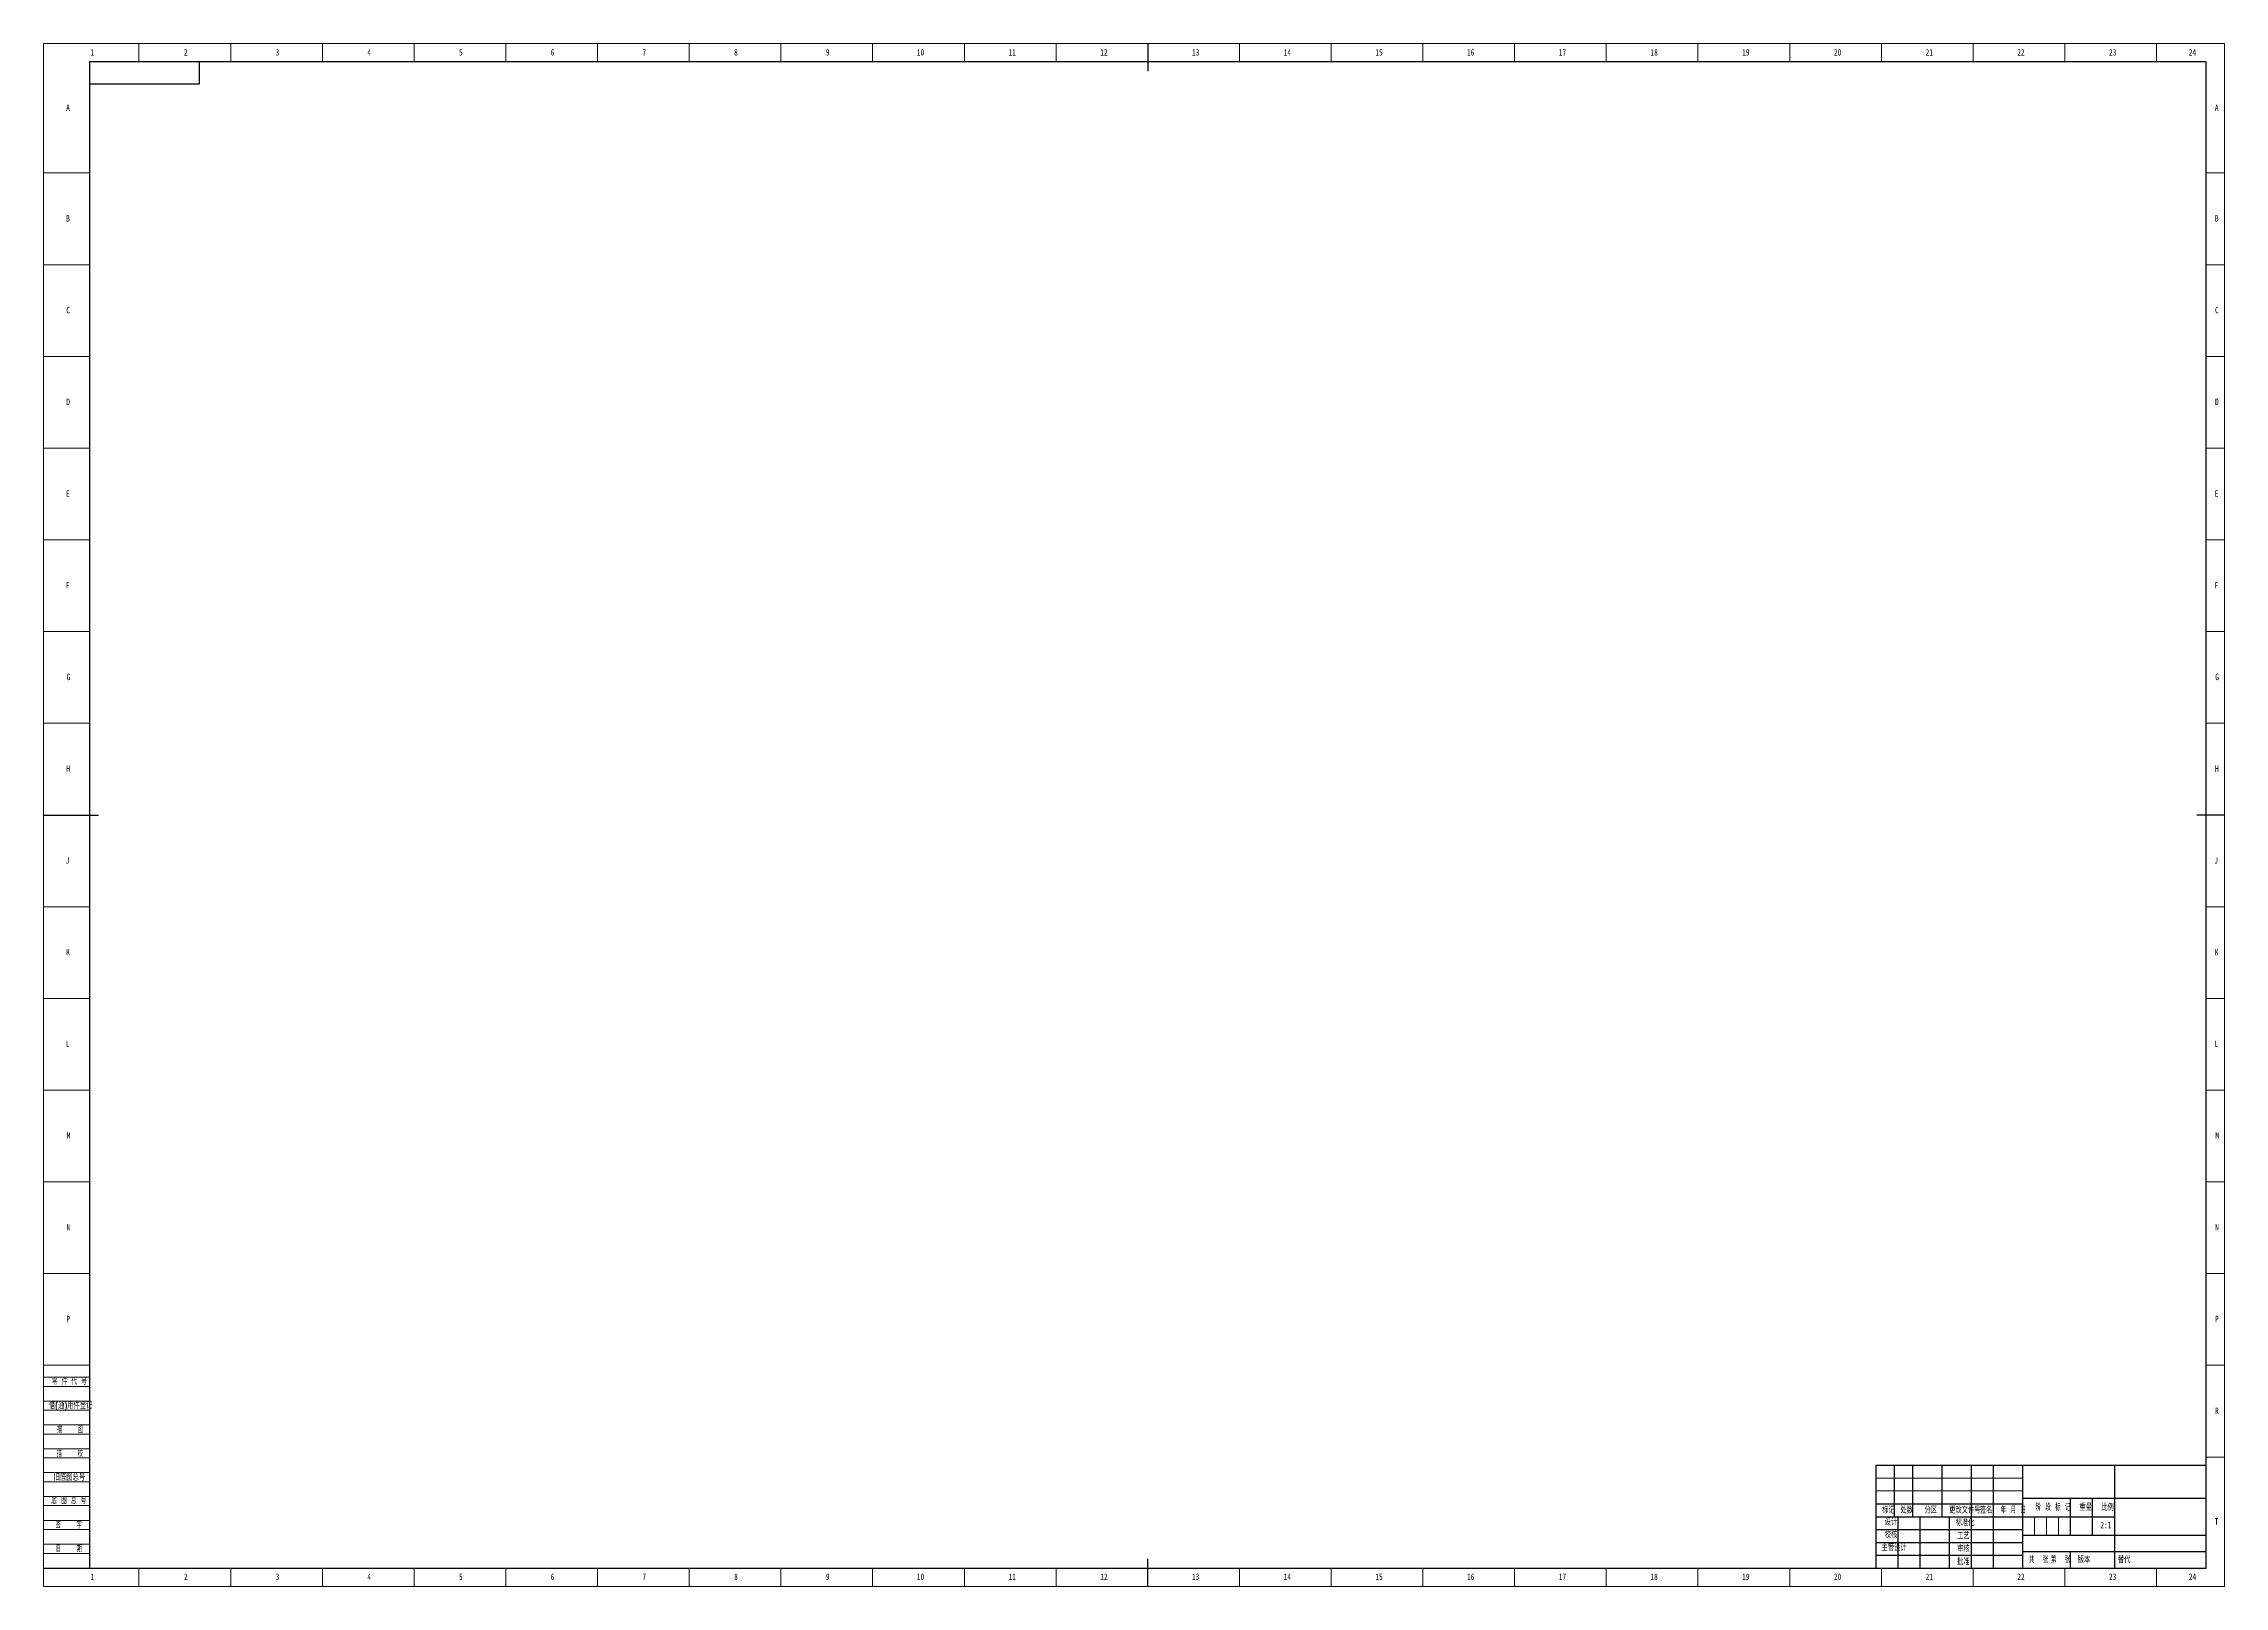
# Model space of a CAD drawing. Header units: millimetres. Extents: x 0 to 1189, y 0 to 841.
import ezdxf

# ---------------------------------------------------------------- set-up
doc = ezdxf.new("R2010")
doc.units = ezdxf.units.MM
doc.layers.add('粗实线层', color=7, linetype='Continuous', lineweight=25)
doc.styles.add('SLDTEXTSTYLE0', font='TXT', dxfattribs={"width": 0.7, "bigfont": 'bigfont'})
doc.styles.add('SLDTEXTSTYLE1', font='TXT', dxfattribs={"width": 0.6, "bigfont": 'bigfont'})
doc.styles.add('SLDTEXTSTYLE2', font='TXT', dxfattribs={"width": 0.614286, "bigfont": 'bigfont'})
doc.styles.add('SLDTEXTSTYLE3', font='TXT', dxfattribs={"width": 0.62, "bigfont": 'bigfont'})
doc.styles.add('SLDTEXTSTYLE4', font='TXT', dxfattribs={"width": 0.566667, "bigfont": 'bigfont'})
doc.styles.add('SLDTEXTSTYLE5', font='TXT', dxfattribs={"width": 0.7})

msp = doc.modelspace()

# ---------------------------------------------------------------- linework, layer by layer
at = {"color": 7, "linetype": 'Continuous', "lineweight": 18}
for p, q in [((1189, 841), (0, 841)), ((0, 841), (0, 0)), ((52, 841), (52, 831.1)), ((102, 841), (102, 831.1)), ((152, 841), (152, 831.1)), ((202, 841), (202, 831.1)), ((252, 841), (252, 831.1)), ((302, 841), (302, 831.1)), ((352, 841), (352, 831.1)), ((402, 841), (402, 831.1)), ((452, 841), (452, 831.1)), ((502, 841), (502, 831.1)), ((552, 841), (552, 831.1)), ((652, 841), (652, 831.1)), ((702, 841), (702, 831.1)), ((752, 841), (752, 831.1)), ((802, 841), (802, 831.1)), ((852, 841), (852, 831.1)), ((902, 841), (902, 831.1)), ((952, 841), (952, 831.1)), ((1002, 841), (1002, 831.1)), ((1052, 841), (1052, 831.1)), ((1102, 841), (1102, 831.1)), ((1152, 841), (1152, 831.1)), ((1189, 0), (1189, 841)), ((0, 770.5), (25, 770.5)), ((1189, 770.5), (1179, 770.5)), ((0, 720.5), (25, 720.5)), ((1189, 720.5), (1179, 720.5)), ((0, 670.5), (25, 670.5)), ((1189, 670.5), (1179, 670.5)), ((0, 620.5), (25, 620.5)), ((1189, 620.5), (1179, 620.5)), ((0, 570.5), (25, 570.5)), ((1189, 570.5), (1179, 570.5)), ((0, 520.5), (25, 520.5)), ((1189, 520.5), (1179, 520.5)), ((0, 470.5), (25, 470.5)), ((1189, 470.5), (1179, 470.5)), ((0, 370.5), (25, 370.5)), ((1189, 370.5), (1179, 370.5)), ((0, 320.5), (25, 320.5)), ((1189, 320.5), (1179, 320.5)), ((0, 270.5), (25, 270.5)), ((1189, 270.5), (1179, 270.5)), ((0, 220.5), (25, 220.5)), ((1189, 220.5), (1179, 220.5)), ((0, 170.5), (25, 170.5)), ((1189, 170.5), (1179, 170.5)), ((0, 120.5), (25, 120.5)), ((1189, 120.5), (1179, 120.5)), ((0, 114), (25, 114)), ((0, 109), (25, 109)), ((0, 101), (25, 101)), ((0, 96), (25, 96)), ((0, 88), (25, 88)), ((0, 83), (25, 83)), ((0, 75), (25, 75)), ((0, 70), (25, 70)), ((0, 62), (25, 62)), ((1189, 70.5), (1179, 70.5)), ((0, 57), (25, 57)), ((0, 49), (25, 49)), ((999, 59), (1079, 59)), ((999, 52), (1079, 52)), ((0, 44), (25, 44)), ((0, 36), (25, 36)), ((1085.5, 38), (1085.5, 28)), ((1092, 38), (1092, 28)), ((1098.5, 38), (1098.5, 28)), ((0, 31), (25, 31)), ((0, 23), (25, 23)), ((0, 18), (25, 18)), ((0, 0), (1189, 0)), ((52, 0), (52, 10)), ((102, 0), (102, 10)), ((152, 0), (152, 10)), ((202, 0), (202, 10)), ((252, 0), (252, 10)), ((302, 0), (302, 10)), ((352, 0), (352, 10)), ((402, 0), (402, 10)), ((452, 0), (452, 10)), ((502, 0), (502, 10)), ((552, 0), (552, 10)), ((652, 0), (652, 10)), ((702, 0), (702, 10)), ((752, 0), (752, 10)), ((802, 0), (802, 10)), ((852, 0), (852, 10)), ((902, 0), (902, 10)), ((952, 0), (952, 10)), ((1002, 0), (1002, 10)), ((1052, 0), (1052, 10)), ((1102, 0), (1102, 10)), ((1152, 0), (1152, 10))]:
    msp.add_line(p, q, dxfattribs=at)
at = {"color": 7, "linetype": 'Continuous', "lineweight": 25}
for p, q in [((602, 841), (602, 826)), ((1179, 831.1), (25, 831.1)), ((25, 831.1), (25, 10)), ((85, 819), (85, 831)), ((1179, 10), (1179, 831.1)), ((25, 819), (85, 819)), ((0, 420.5), (30, 420.5)), ((1189, 420.5), (1174, 420.5)), ((999, 66), (1179, 66)), ((999, 66), (999, 10)), ((1009, 66), (1009, 38)), ((1019, 66), (1019, 38)), ((1035, 66), (1035, 38)), ((1051, 66), (1051, 10)), ((1063, 66), (1063, 10)), ((1079, 66), (1079, 10)), ((1129, 66), (1129, 38)), ((1079, 48), (1179, 48)), ((1105, 48), (1105, 28)), ((1117, 48), (1117, 28)), ((999, 45), (1079, 45)), ((999, 38), (1129, 38)), ((1011, 38), (1011, 10)), ((1023, 38), (1023, 10)), ((1039, 38), (1039, 10)), ((1129, 38), (1129, 10)), ((999, 31), (1079, 31)), ((999, 24), (1079, 24)), ((1079, 28), (1179, 28)), ((602, 0), (602, 15)), ((999, 17), (1079, 17)), ((1079, 19), (1179, 19)), ((1105, 19), (1105, 10)), ((0, 10), (1179, 10))]:
    msp.add_line(p, q, dxfattribs=at)

# ---------------------------------------------------------------- texts
at = {"layer": '粗实线层', "char_height": 3.5}
for s, insert, attachment_point, style in [('1', (26.5, 838), 2, 'SLDTEXTSTYLE5'), ('2', (77.5, 838), 2, 'SLDTEXTSTYLE5'), ('3', (127.5, 838), 2, 'SLDTEXTSTYLE5'), ('4', (177.5, 838), 2, 'SLDTEXTSTYLE5'), ('5', (227.5, 838), 2, 'SLDTEXTSTYLE5'), ('6', (277.5, 838), 2, 'SLDTEXTSTYLE5'), ('7', (327.5, 838), 2, 'SLDTEXTSTYLE5'), ('8', (377.5, 838), 2, 'SLDTEXTSTYLE5'), ('9', (427.5, 838), 2, 'SLDTEXTSTYLE5'), ('10', (478.1, 838), 2, 'SLDTEXTSTYLE5'), ('11', (528.1, 838), 2, 'SLDTEXTSTYLE5'), ('12', (578.1, 838), 2, 'SLDTEXTSTYLE5'), ('13', (628.1, 838), 2, 'SLDTEXTSTYLE5'), ('14', (678.1, 838), 2, 'SLDTEXTSTYLE5'), ('15', (728.1, 838), 2, 'SLDTEXTSTYLE5'), ('16', (778.1, 838), 2, 'SLDTEXTSTYLE5'), ('17', (828.1, 838), 2, 'SLDTEXTSTYLE5'), ('18', (878.1, 838), 2, 'SLDTEXTSTYLE5'), ('19', (928.1, 838), 2, 'SLDTEXTSTYLE5'), ('20', (978.1, 838), 2, 'SLDTEXTSTYLE5'), ('21', (1028.1, 838), 2, 'SLDTEXTSTYLE5'), ('22', (1078.1, 838), 2, 'SLDTEXTSTYLE5'), ('23', (1128.1, 838), 2, 'SLDTEXTSTYLE5'), ('24', (1171.6, 838), 2, 'SLDTEXTSTYLE5'), ('A', (13.3, 807.8), 2, 'SLDTEXTSTYLE5'), ('A', (1184.8, 807.8), 2, 'SLDTEXTSTYLE5'), ('B', (13.3, 747.5), 2, 'SLDTEXTSTYLE5'), ('B', (1184.8, 747.5), 2, 'SLDTEXTSTYLE5'), ('C', (13.4, 697.5), 2, 'SLDTEXTSTYLE5'), ('C', (1184.9, 697.5), 2, 'SLDTEXTSTYLE5'), ('D', (13.4, 647.5), 2, 'SLDTEXTSTYLE5'), ('D', (1184.9, 647.5), 2, 'SLDTEXTSTYLE5'), ('E', (13.3, 597.5), 2, 'SLDTEXTSTYLE5'), ('E', (1184.8, 597.5), 2, 'SLDTEXTSTYLE5'), ('F', (13.2, 547.5), 2, 'SLDTEXTSTYLE5'), ('F', (1184.7, 547.5), 2, 'SLDTEXTSTYLE5'), ('G', (13.5, 497.5), 2, 'SLDTEXTSTYLE5'), ('G', (1185, 497.5), 2, 'SLDTEXTSTYLE5'), ('H', (13.4, 447.5), 2, 'SLDTEXTSTYLE5'), ('H', (1184.9, 447.5), 2, 'SLDTEXTSTYLE5'), ('J', (13, 397.5), 2, 'SLDTEXTSTYLE5'), ('J', (1184.5, 397.5), 2, 'SLDTEXTSTYLE5'), ('K', (13.3, 347.5), 2, 'SLDTEXTSTYLE5'), ('K', (1184.8, 347.5), 2, 'SLDTEXTSTYLE5'), ('L', (13.2, 297.5), 2, 'SLDTEXTSTYLE5'), ('L', (1184.7, 297.5), 2, 'SLDTEXTSTYLE5'), ('M', (13.6, 247.5), 2, 'SLDTEXTSTYLE5'), ('M', (1185.1, 247.5), 2, 'SLDTEXTSTYLE5'), ('N', (13.5, 197.5), 2, 'SLDTEXTSTYLE5'), ('N', (1185, 197.5), 2, 'SLDTEXTSTYLE5'), ('P', (13.4, 147.5), 2, 'SLDTEXTSTYLE5'), ('P', (1184.9, 147.5), 2, 'SLDTEXTSTYLE5'), ('零 件 代 号', (4.5, 113.4), 1, 'SLDTEXTSTYLE2'), ('借(通)用件登记', (2.9, 100.3), 1, 'SLDTEXTSTYLE0'), ('R', (1184.9, 97.5), 2, 'SLDTEXTSTYLE5'), ('描    图', (14.4, 87.2), 2, 'SLDTEXTSTYLE4'), ('描    校', (14.3, 74.1), 2, 'SLDTEXTSTYLE4'), ('旧底图总号', (5.5, 61.2), 1, 'SLDTEXTSTYLE0'), ('底 图 总 号', (4.2, 48.4), 1, 'SLDTEXTSTYLE2'), ('标记', (1005.8, 43.3), 2, 'SLDTEXTSTYLE0'), ('设计', (1007.2, 36.8), 2, 'SLDTEXTSTYLE0'), ('处数', (1015.8, 43.3), 2, 'SLDTEXTSTYLE0'), ('分区', (1028.9, 43.3), 2, 'SLDTEXTSTYLE0'), ('更改文件号', (1047.5, 43.3), 2, 'SLDTEXTSTYLE0'), ('标准化', (1047.6, 36.4), 2, 'SLDTEXTSTYLE0'), ('签名', (1059.1, 43.3), 2, 'SLDTEXTSTYLE0'), ('年 月 日', (1073.9, 43.3), 2, 'SLDTEXTSTYLE3'), ('阶 段 标 记', (1095.5, 44.8), 2, 'SLDTEXTSTYLE2'), ('重量', (1113.4, 44.8), 2, 'SLDTEXTSTYLE0'), ('比例', (1125.3, 44.8), 2, 'SLDTEXTSTYLE0'), ('T', (1184.7, 37.2), 2, 'SLDTEXTSTYLE5'), ('签    字', (13.7, 35.2), 2, 'SLDTEXTSTYLE4'), ('校核', (1007.2, 29.9), 2, 'SLDTEXTSTYLE0'), ('工艺', (1046.7, 29.2), 2, 'SLDTEXTSTYLE0'), ('2:1', (1124.4, 35.2), 2, 'SLDTEXTSTYLE5'), ('日    期', (13.8, 22.2), 2, 'SLDTEXTSTYLE4'), ('主管设计', (1008.9, 22.8), 2, 'SLDTEXTSTYLE0'), ('批准', (1046.7, 15.2), 2, 'SLDTEXTSTYLE0'), ('审核', (1046.7, 22.2), 2, 'SLDTEXTSTYLE0'), ('共  张', (1087.7, 16.2), 2, 'SLDTEXTSTYLE1'), ('第  张', (1099.7, 16.2), 2, 'SLDTEXTSTYLE1'), ('版本', (1112.5, 16.2), 2, 'SLDTEXTSTYLE0'), ('替代', (1130.9, 16.2), 1, 'SLDTEXTSTYLE0'), ('1', (26.5, 7), 2, 'SLDTEXTSTYLE5'), ('2', (77.5, 7), 2, 'SLDTEXTSTYLE5'), ('3', (127.5, 7), 2, 'SLDTEXTSTYLE5'), ('4', (177.5, 7), 2, 'SLDTEXTSTYLE5'), ('5', (227.5, 7), 2, 'SLDTEXTSTYLE5'), ('6', (277.5, 7), 2, 'SLDTEXTSTYLE5'), ('7', (327.5, 7), 2, 'SLDTEXTSTYLE5'), ('8', (377.5, 7), 2, 'SLDTEXTSTYLE5'), ('9', (427.5, 7), 2, 'SLDTEXTSTYLE5'), ('10', (478.1, 7), 2, 'SLDTEXTSTYLE5'), ('11', (528.1, 7), 2, 'SLDTEXTSTYLE5'), ('12', (578.1, 7), 2, 'SLDTEXTSTYLE5'), ('13', (628.1, 7), 2, 'SLDTEXTSTYLE5'), ('14', (678.1, 7), 2, 'SLDTEXTSTYLE5'), ('15', (728.1, 7), 2, 'SLDTEXTSTYLE5'), ('16', (778.1, 7), 2, 'SLDTEXTSTYLE5'), ('17', (828.1, 7), 2, 'SLDTEXTSTYLE5'), ('18', (878.1, 7), 2, 'SLDTEXTSTYLE5'), ('19', (928.1, 7), 2, 'SLDTEXTSTYLE5'), ('20', (978.1, 7), 2, 'SLDTEXTSTYLE5'), ('21', (1028.1, 7), 2, 'SLDTEXTSTYLE5'), ('22', (1078.1, 7), 2, 'SLDTEXTSTYLE5'), ('23', (1128.1, 7), 2, 'SLDTEXTSTYLE5'), ('24', (1171.6, 7), 2, 'SLDTEXTSTYLE5')]:
    msp.add_mtext(s, dxfattribs=dict(at, insert=insert, attachment_point=attachment_point, style=style))

doc.saveas('drawing.dxf')
